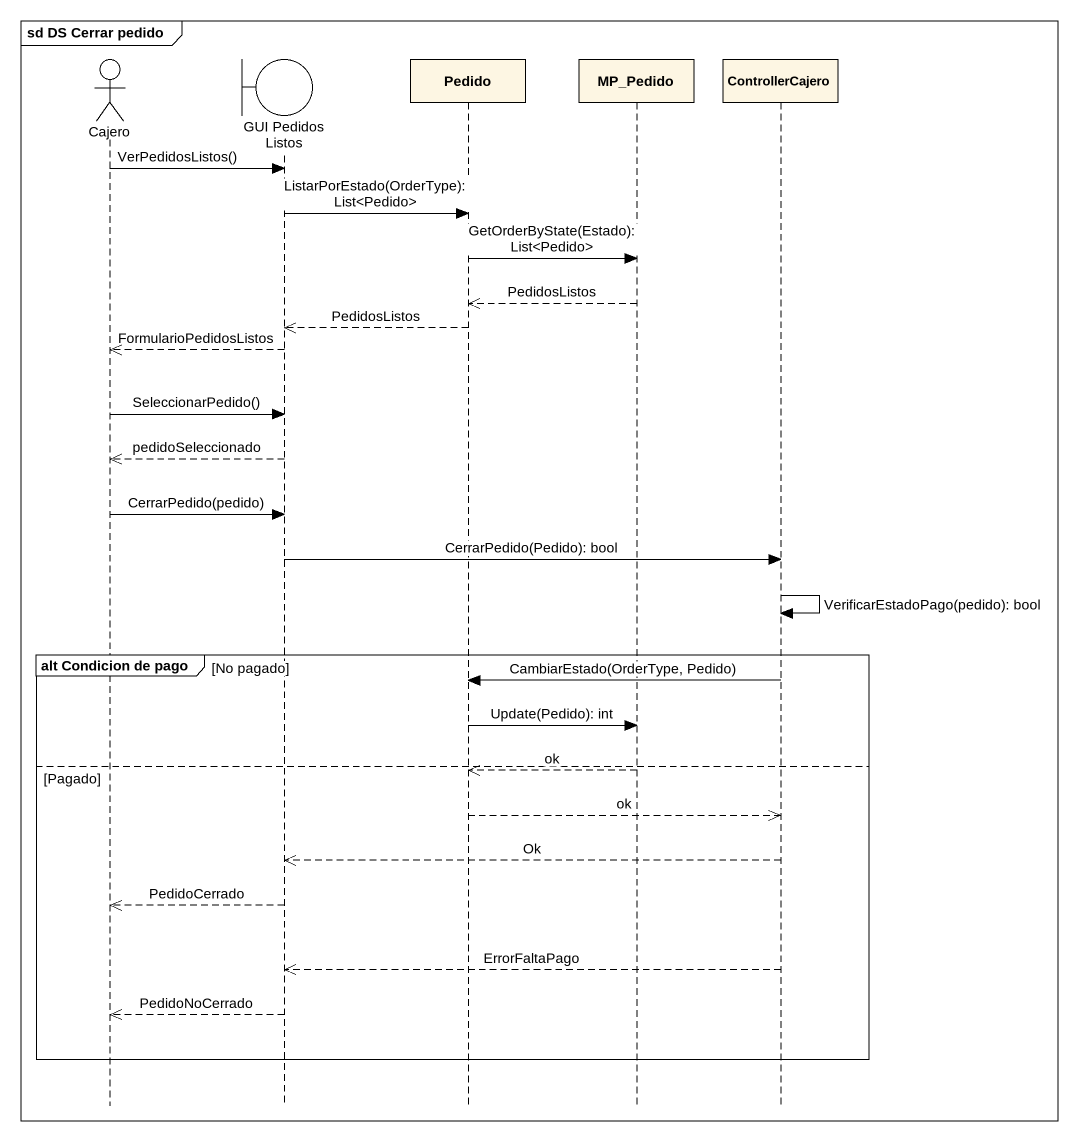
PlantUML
@startuml
mainframe sd DS Cerrar pedido
hide footbox
actor Cajero
boundary "GUI Pedidos Listos" as GUI_Pedidos_Listos
participant Pedido
participant MP_Pedido
participant ControllerCajero

Cajero -> GUI_Pedidos_Listos : VerPedidosListos()
GUI_Pedidos_Listos -> Pedido : ListarPorEstado(OrderType): List<Pedido>
Pedido -> MP_Pedido : GetOrderByState(Estado): List<Pedido>
MP_Pedido -->> Pedido : PedidosListos
Pedido -->> GUI_Pedidos_Listos : PedidosListos
GUI_Pedidos_Listos -->> Cajero : FormularioPedidosListos
Cajero -> GUI_Pedidos_Listos : SeleccionarPedido()
GUI_Pedidos_Listos -->> Cajero : pedidoSeleccionado
Cajero -> GUI_Pedidos_Listos : CerrarPedido(pedido)
GUI_Pedidos_Listos -> ControllerCajero : CerrarPedido(Pedido): bool
ControllerCajero -> ControllerCajero : VerificarEstadoPago(pedido): bool
group alt Condicion de pago [No pagado]
  ControllerCajero -> Pedido : CambiarEstado(OrderType, Pedido)
  Pedido -> MP_Pedido : Update(Pedido): int
else Pagado
  MP_Pedido -->> Pedido : ok
  Pedido -->> ControllerCajero : ok
  ControllerCajero -->> GUI_Pedidos_Listos : Ok
  GUI_Pedidos_Listos -->> Cajero : PedidoCerrado
  ControllerCajero -->> GUI_Pedidos_Listos : ErrorFaltaPago
  GUI_Pedidos_Listos -->> Cajero : PedidoNoCerrado
end
@enduml
